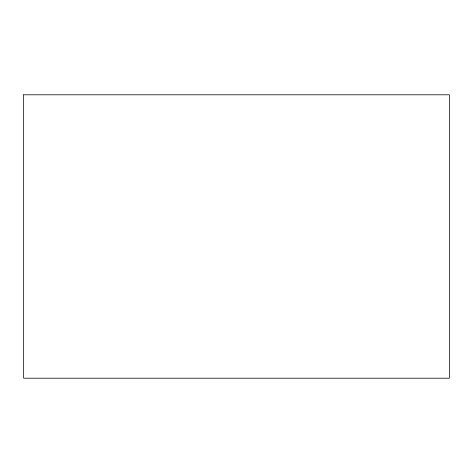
<?xml version="1.0" encoding="UTF-8"?>
<svg xmlns="http://www.w3.org/2000/svg" width="473" height="473" viewBox="0 0 473 473"><rect width="100%" height="100%" fill="white"/><g stroke="black" fill="none" stroke-linecap="round" stroke-linejoin="round"><path stroke-width="0.71" d="M23.65 94.795L23.65 378.205L449.35 378.205L449.35 94.795L23.65 94.795"/></g></svg>
